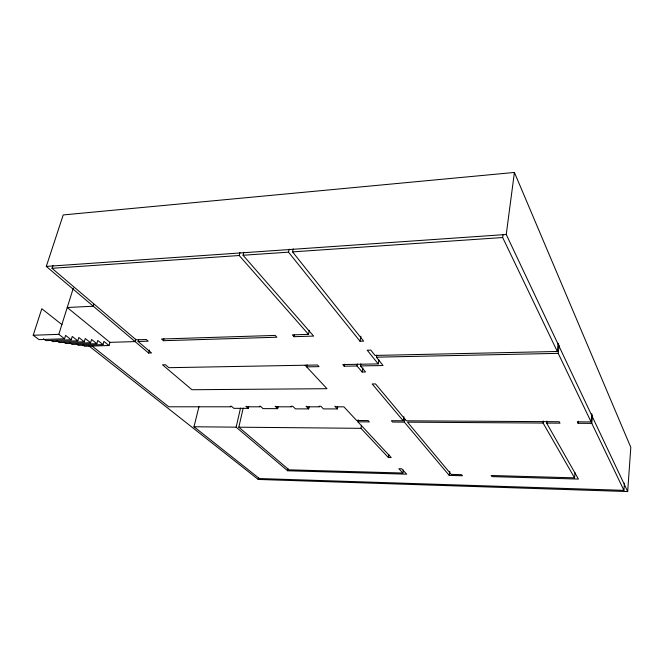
<?xml version="1.0" encoding="UTF-8"?>
<svg xmlns="http://www.w3.org/2000/svg" width="664" height="664" viewBox="0 0 664 664"><rect width="100%" height="100%" fill="white"/><g stroke="black" fill="none" stroke-linecap="round" stroke-linejoin="round"><path stroke-width="1" d="M88.636 345.67L258.213 479.433L627.688 491.551L630.8 447.345L514.409 172.449L63.213 214.937L46.297 266.422L148.587 353.024L151.541 352.949L138.062 341.487L138.618 339.52M198.976 406.617L193.988 426.761L259.375 478.545L623.919 490.356L624.442 483.151M623.919 490.356L591.807 423.383L578.087 423.292L577.356 421.839L591.109 421.922L591.823 413.672M591.807 423.383L592.52 415.149M578.087 423.292L578.278 421.233M546.862 421.059L546.646 423.076L578.41 479.076L491.991 476.611L491.161 475.507L574.559 477.848L575.032 472.693M360.842 363.897L360.461 365.922L365.532 371.973L362.121 372.031L357.024 365.98L344.218 366.204L342.79 364.553L378.206 363.905L367.209 350.202L370.786 350.111L375.027 355.439L557.32 351.48L558.175 343.246M591.109 421.922L558.225 353.364L559.071 345.147M574.559 477.848L543.102 423.059L543.318 420.993M627.688 491.551L506.242 234.492L514.409 172.449M557.32 351.48L502.673 237.529L503.08 234.492M543.102 423.059L407.505 422.155L451.196 474.386L461.571 474.677L462.459 475.764L449.221 475.391L449.802 471.291M243.19 408.119L238.816 427.184L288.956 469.821L402.907 473.025L403.397 470.004M449.221 475.391L404.343 422.13L392.557 422.055L391.387 420.71L403.197 420.777L403.87 416.702M404.343 422.13L404.841 419.075M358.245 419.831L357.888 421.823L391.229 457.579L388.365 457.521L388.872 454.491M378.206 363.905L378.92 359.896M360.461 365.922L383.07 365.532L376.413 357.174L376.77 355.149M388.365 457.521L360.975 428.33L361.523 425.3M362.121 372.031L362.859 368.014M357.024 365.98L357.406 363.955M293.231 248.884L292.558 251.88L363.623 341.113L359.996 341.213L360.934 336.2M344.218 366.204L344.608 364.196M309.1 406.907L308.702 408.883L306.079 406.268L308.337 406.824L319.608 406.824L319.069 406.268L320.886 406.268L323.451 408.899L337.353 408.916L337.735 406.916M307.05 364.835L306.635 366.86L319.027 366.644L317.533 365.001L168.872 367.69L165.427 364.76L162.514 364.818L191.938 389.735L326.995 388.697L305.116 365.233M402.907 473.025L398.856 468.709L401.67 468.784L406.692 474.179L287.645 470.776L288.06 468.767M243.804 252.27L243.066 255.258L313.624 336.084L294.052 336.689L292.409 334.872L308.503 334.365L309.341 330.357M248.709 406.351L248.253 408.352L245.929 406.268L247.581 406.808L259.948 406.816L259.358 406.268L260.462 406.268L263.035 408.634L277.676 408.651L278.1 406.658M294.052 336.689L294.484 334.673M258.213 479.433L258.645 477.441M359.996 341.213L288.516 252.154L289.189 249.158M287.645 470.776L236.135 427.159L240.517 408.119M308.503 334.365L239.206 255.524L239.936 252.536M163.444 340.707L161.526 339.013L275.187 335.42L276.871 337.221L163.444 340.707L163.983 338.706M148.587 353.024L149.408 350.028M135.746 339.171L135.066 341.587L109.933 342.358L67.238 307.498L93.317 306.228L93.915 304.261M82.959 345.097L84.444 346.259L109.004 345.537L109.933 342.358M76.767 344.184L78.277 345.355L102.97 344.624L103.916 341.412L109.004 345.537M69.712 342.666L72.011 344.442L96.836 343.686L97.799 340.458L102.97 344.624M64.076 342.309L65.636 343.512L90.594 342.74L91.574 339.478L96.836 343.686M56.78 340.748L59.162 342.566L84.253 341.777L85.241 338.491L90.594 342.74M50.954 340.375L52.572 341.603L77.796 340.79L78.808 337.478L84.253 341.777M43.401 338.764L45.866 340.624L71.222 339.794L72.251 336.449L77.796 340.79M61.984 324.646L41.807 308.735L33.2 335.254L39.051 339.628L64.541 338.781L65.587 335.403L71.222 339.794M64.541 338.781L58.805 334.341L73.347 288.051M138.062 341.487L148.188 341.18L146.238 339.495L136.095 339.819L52.016 268.306L52.962 265.392M46.297 266.422L506.242 234.492M52.016 268.306L239.206 255.524M243.066 255.258L288.516 252.154M292.558 251.88L502.673 237.529M33.2 335.254L58.805 334.341M376.413 357.174L558.225 353.364M248.253 408.352L233.844 408.335L231.479 406.277L230.267 406.277L230.873 406.808L168.772 406.791L91.474 345.57M308.702 408.883L295.438 408.875L292.766 406.268L291.031 406.268L291.596 406.816L277.104 406.816L275.153 406.268L277.676 408.651M357.888 421.823L369.325 421.897L368.113 420.569L356.643 420.495L343.902 406.833L337.08 406.833L334.839 406.268L337.353 408.916M546.646 423.076L560.026 423.167L559.246 421.731L406.368 420.802L375.525 383.933L372.18 383.966L403.197 420.777M193.988 426.761L236.135 427.159M238.816 427.184L360.975 428.33"/></g></svg>
